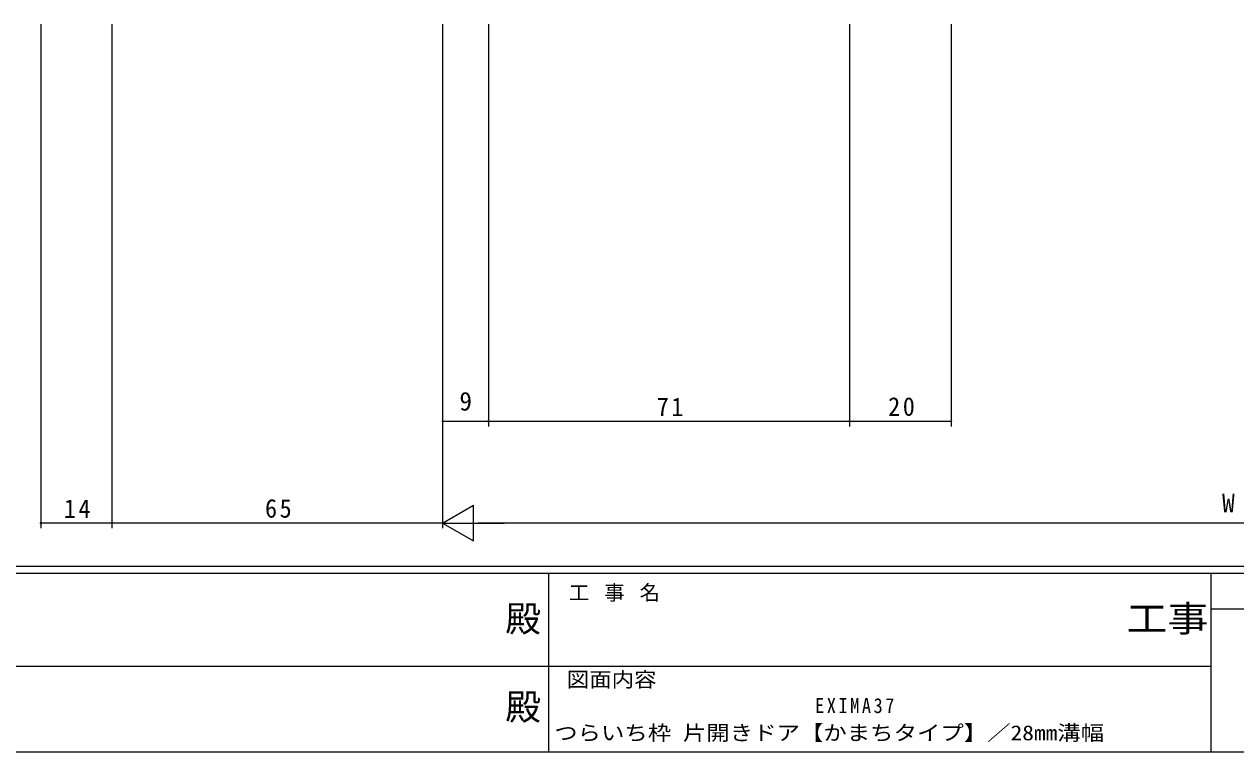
# Model space of a CAD drawing. Units: millimetres on the paper. Extents: x -420 to 373, y -297 to 267.
# Drawn here: x -135.7 to 102.4, y -297 to -154.1 of the extents above; entities that cross this region are included whole.
import ezdxf
from ezdxf.enums import TextEntityAlignment as Align

# ---------------------------------------------------------------- set-up
doc = ezdxf.new("R2010")
doc.units = ezdxf.units.MM
doc.layers.add('0-1_YKK_ZWAK', color=7, linetype='Continuous', lineweight=9)
doc.layers.add('0-4_YKK_D', color=6, linetype='Continuous', lineweight=9)
doc.layers.add('0-2_USER1', color=3, linetype='Continuous')
doc.styles.add('ＭＳ ゴシック', font='')
doc.styles.get('ＭＳ ゴシック').set_extended_font_data('MS Gothic')

msp = doc.modelspace()

# ---------------------------------------------------------------- linework, layer by layer
at = {"layer": '0-1_YKK_ZWAK'}
for p, q in [((352.3, -260.6), (-417.7, -260.6)), ((314.5, -262), (-417.7, -262)), ((-32.7, -262), (-32.7, -297)), ((97.5, -262), (97.5, -297)), ((165.684, -268.999), (97.5, -268.999)), ((-160.1, -280.199), (-31.3, -280.199)), ((-31.3, -280.199), (97.5, -280.199)), ((-417.7, -297), (314.5, -297))]:
    msp.add_line(p, q, dxfattribs=at)
at = {"layer": '0-4_YKK_D'}
for p, q in [((-132.514, -154.073), (-132.514, -253.07)), ((-118.514, -154.073), (-118.514, -253.07)), ((-118.514, -154.073), (-118.514, -253.07)), ((-53.514, -154.073), (-53.514, -233.07)), ((-53.514, -154.073), (-53.514, -253.07)), ((-53.514, -154.073), (-53.514, -253.07)), ((-44.514, -154.073), (-44.514, -233.07)), ((-44.514, -154.073), (-44.514, -233.07)), ((26.486, -154.073), (26.486, -233.07)), ((26.486, -154.073), (26.486, -233.07)), ((46.486, -154.073), (46.486, -233.07)), ((-53.514, -232.07), (-44.514, -232.07)), ((-44.514, -232.07), (26.486, -232.07)), ((26.486, -232.07), (46.486, -232.07)), ((-53.514, -252.07), (-47.452, -248.57)), ((-47.452, -255.57), (-47.452, -248.57)), ((-118.514, -252.07), (-132.514, -252.07)), ((-53.514, -252.07), (-118.514, -252.07)), ((-53.514, -252.07), (-47.452, -255.57)), ((-53.514, -252.07), (-41.39, -252.07)), ((250.486, -252.07), (-46.514, -252.07))]:
    msp.add_line(p, q, dxfattribs=at)
for centre, start, end in [((-53.514, -232.07), 0, 180), ((-53.514, -232.07), 180, 0), ((-44.514, -232.07), 0, 180), ((-44.514, -232.07), 0, 180), ((-44.514, -232.07), 180, 0), ((-44.514, -232.07), 180, 0), ((26.486, -232.07), 0, 180), ((26.486, -232.07), 0, 180), ((26.486, -232.07), 180, 0), ((26.486, -232.07), 180, 0), ((46.486, -232.07), 0, 180), ((46.486, -232.07), 180, 0), ((-132.514, -252.07), 0, 180), ((-132.514, -252.07), 180, 0), ((-118.514, -252.07), 0, 180), ((-118.514, -252.07), 0, 180), ((-118.514, -252.07), 180, 0), ((-118.514, -252.07), 180, 0)]:
    msp.add_arc(centre, 0.106, start, end, dxfattribs=at)

# ---------------------------------------------------------------- texts
at = {"layer": '0-1_YKK_ZWAK', "color": 2, "style": 'ＭＳ ゴシック'}
for p in [(-41.182, -274.956), (-41.182, -292.278)]:
    msp.add_text('殿', height=5.132, dxfattribs=at).set_placement(p, align=Align.BOTTOM_LEFT)
at = {"layer": '0-1_YKK_ZWAK', "color": 2, "style": 'ＭＳ ゴシック', "width": 1.15}
msp.add_text('工事', height=5.132, dxfattribs=at).set_placement((80.931, -274.956), align=Align.BOTTOM_LEFT)
at = {"layer": '0-1_YKK_ZWAK', "style": 'ＭＳ ゴシック', "width": 1.1}
msp.add_text('図面内容', height=2.933, dxfattribs=at).set_placement((-29.083, -285.148), align=Align.BOTTOM_LEFT)
at = {"layer": '0-1_YKK_ZWAK', "insert": (-28.688, -267.533), "char_height": 2.933, "attachment_point": 7, "style": 'ＭＳ ゴシック'}
msp.add_mtext('\\T1.16;工\\~事\\~名', dxfattribs=at)
at = {"layer": '0-2_USER1', "color": 7, "style": 'ＭＳ ゴシック', "width": 1.15}
msp.add_text('つらいち枠 片開きドア【かまちタイプ】／28mm溝幅 ', height=2.933, dxfattribs=at).set_placement((-31.563, -295.625), align=Align.BOTTOM_LEFT)
at = {"layer": '0-2_USER1', "color": 7, "insert": (19.717, -289.449), "char_height": 2.933, "attachment_point": 7, "style": 'ＭＳ ゴシック'}
msp.add_mtext('\\T1.28;\\W0.9;EXIMA37\\~', dxfattribs=at)
at = {"layer": '0-4_YKK_D', "color": 3, "style": 'ＭＳ ゴシック'}
for s, p in [('9', (-50.214, -231.07)), ('W', (99.717, -251.07))]:
    msp.add_text(s, height=3.666, dxfattribs=at).set_placement(p, align=Align.BOTTOM_LEFT)
at = {"layer": '0-4_YKK_D', "color": 3, "char_height": 3.666, "attachment_point": 7, "style": 'ＭＳ ゴシック'}
for s, insert in [('\\T1.21;\\W0.95;71', (-11.414, -231.07)), ('\\T1.21;\\W0.95;20', (34.086, -231.07)), ('\\T1.21;\\W0.95;14', (-127.952, -251.07)), ('\\T1.21;\\W0.95;65', (-88.414, -251.07))]:
    msp.add_mtext(s, dxfattribs=dict(at, insert=insert))

doc.saveas('drawing.dxf')
